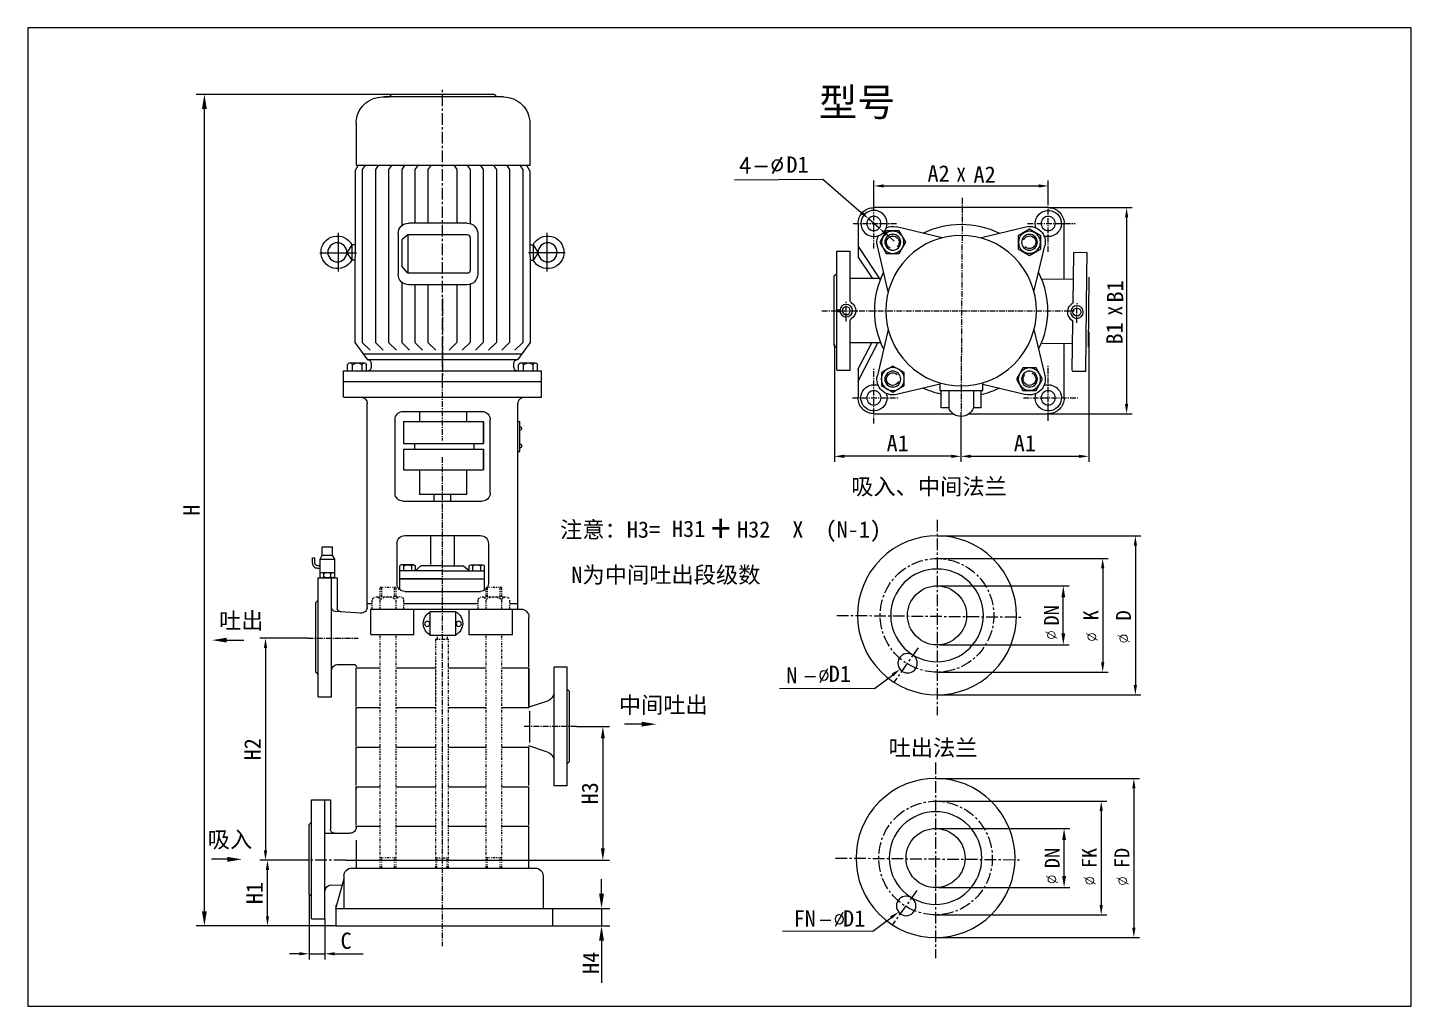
# Model space of a CAD drawing. Extents: x 1620 to 2878, y -792 to 791.
# Drawn here: x 2567.4 to 2864.4, y 346.2 to 556.2 of the extents above; entities that cross this region are included whole.
import ezdxf
from ezdxf.enums import TextEntityAlignment as Align

# ---------------------------------------------------------------- set-up
doc = ezdxf.new("R2010")
doc.units = 0
doc.header["$MEASUREMENT"] = 0
for name, pattern in [('CENTER', [2, 1.25, -0.25, 0.25, -0.25]), ('CENTERX2', [4, 2.5, -0.5, 0.5, -0.5]), ('DIVIDE', [1.25, 0.5, -0.25, 0, -0.25, 0, -0.25])]:
    doc.linetypes.add(name, pattern=pattern)
doc.layers.get('0').update_dxf_attribs({"linetype": 'CONTINUOUS'})
doc.layers.get('DEFPOINTS').update_dxf_attribs({"linetype": 'CONTINUOUS'})
for name, color, linetype in [('1', 7, 'CONTINUOUS'), ('1-CONT', 7, 'CONTINUOUS'), ('2-LCONT', 5, 'CONTINUOUS'), ('3-DIVIDE', 7, 'DIVIDE'), ('4', 4, 'CENTERX2'), ('4-CENTER', 4, 'CENTER'), ('8', 20, 'CONTINUOUS')]:
    doc.layers.add(name, color=color, linetype=linetype)
doc.styles.add('HZTXT', font='txt.shx', dxfattribs={"bigfont": 'hztxt.shx'})
doc.styles.get("Standard").update_dxf_attribs({"font": 'SimSun.ttf', "width": 0.6})
doc.dimstyles.get("Standard").update_dxf_attribs({"dimtxt": 0.18, "dimasz": 0.18, "dimexe": 0.18, "dimexo": 0.0625, "dimgap": 0.09, "dimtad": 0, "dimtih": 1, "dimtoh": 1, "dimdec": 4, "dimzin": 0, "dimdsep": 46, "dimtxsty": 'Standard', "dimcen": 0.09, "dimadec": 0, "dimazin": 0, "dimtfac": 1, "dimtdec": 4, "dimtofl": 0, "dimtmove": 0, "dimatfit": 3, "dimfxl": 0, "dimtolj": 1, "dimtzin": 0, "dimarcsym": 0})

# ---------------------------------------------------------------- blocks, each defined once
blk = doc.blocks.new('*D440')
at = {"layer": '8', "color": 0, "lineweight": -2}
for p, q in [((2763.18, 436.47), (2790.92, 436.47)), ((2789.67, 426.3), (2789.67, 433.97)), ((2763.18, 423.8), (2790.92, 423.8))]:
    blk.add_line(p, q, dxfattribs=at)
at = {"layer": '8', "color": 0}
for points in [[(2789.25, 433.97), (2790.08, 433.97), (2789.67, 436.47)], [(2789.25, 426.3), (2790.08, 426.3), (2789.67, 423.8)]]:
    blk.add_solid(points, dxfattribs=at)
at = {"layer": 'DEFPOINTS', "color": 0}
for p in [(2762.56, 436.47), (2789.67, 436.47), (2762.56, 423.8)]:
    blk.add_point(p, dxfattribs=at)
blk = doc.blocks.new('*D441')
at = {"layer": '8', "color": 0, "lineweight": -2}
for p, q in [((2762.87, 384.4), (2791.08, 384.4)), ((2789.83, 374.22), (2789.83, 381.9)), ((2762.87, 371.72), (2791.08, 371.72))]:
    blk.add_line(p, q, dxfattribs=at)
at = {"layer": '8', "color": 0}
for points in [[(2789.42, 381.9), (2790.25, 381.9), (2789.83, 384.4)], [(2789.42, 374.22), (2790.25, 374.22), (2789.83, 371.72)]]:
    blk.add_solid(points, dxfattribs=at)
at = {"layer": 'DEFPOINTS', "color": 0}
for p in [(2762.24, 384.4), (2789.83, 384.4), (2762.24, 371.72)]:
    blk.add_point(p, dxfattribs=at)

msp = doc.modelspace()

# ---------------------------------------------------------------- linework, layer by layer
for p, q in [((2864.36811, 556.24073), (2567.36811, 556.24073)), ((2567.36811, 556.24073), (2567.36811, 346.24073)), ((2864.36811, 346.24073), (2864.36811, 556.24073)), ((2567.36811, 346.24073), (2864.36811, 346.24073))]:
    msp.add_line(p, q)
at = {"color": 1, "linetype": 'ByBlock'}
for p, q in [((2656.4089, 541.93323), (2603.50185, 541.93323)), ((2605.30185, 366.63322), (2605.30185, 538.78323)), ((2719.10238, 523.60727), (2738.07257, 523.75746)), ((2738.07257, 523.75746), (2746.28162, 516.60858)), ((2749.01977, 517.62605), (2749.01977, 523.47825)), ((2786.44177, 518.7088), (2786.44177, 523.47825)), ((2751.11977, 522.27825), (2784.34177, 522.27825)), ((2786.44177, 517.62605), (2804.44967, 517.62605)), ((2750.17426, 513.21866), (2747.86528, 515.22944)), ((2803.24967, 515.52605), (2803.24967, 475.50005)), ((2751.75792, 511.83953), (2753.34158, 510.46039)), ((2795.11103, 490.96572), (2795.11103, 463.0589)), ((2740.53489, 488.2343), (2740.53489, 463.0589)), ((2767.69986, 472.8345), (2767.69986, 463.0589)), ((2767.69986, 472.8345), (2767.69986, 463.0589)), ((2786.44177, 473.40005), (2804.44967, 473.40005)), ((2765.59986, 464.2589), (2742.63489, 464.2589)), ((2769.79986, 464.2589), (2793.01103, 464.2589)), ((2762.55933, 447.19939), (2806.32765, 447.19939)), ((2805.12765, 445.09939), (2805.12765, 415.17037)), ((2762.55933, 442.32382), (2799.32183, 442.32382)), ((2798.12183, 440.22382), (2798.12183, 420.04594)), ((2627.40388, 425.22014), (2617.21571, 425.22014)), ((2618.41571, 423.12014), (2618.41571, 379.68941)), ((2749.12295, 414.44109), (2752.9889, 417.33321)), ((2762.55933, 417.94594), (2799.32183, 417.94594)), ((2728.75121, 414.49773), (2749.12295, 414.44109)), ((2762.55933, 413.07037), (2806.32765, 413.07037)), ((2685.16507, 406.28044), (2692.28554, 406.28044)), ((2690.82754, 403.72894), (2690.82754, 380.14091)), ((2762.24181, 395.12497), (2806.01013, 395.12497)), ((2804.81013, 393.02497), (2804.81013, 363.09595)), ((2762.24181, 390.2494), (2799.00431, 390.2494)), ((2797.80431, 388.1494), (2797.80431, 367.97152)), ((2626.30786, 377.58941), (2617.21571, 377.58941)), ((2626.30786, 377.58941), (2617.64096, 377.58941)), ((2635.59387, 377.58941), (2692.28554, 377.58941)), ((2618.84096, 365.58322), (2618.84096, 375.48941)), ((2690.54461, 370.38004), (2690.54461, 373.53004)), ((2627.76362, 370.28722), (2627.76362, 356.31555)), ((2680.00087, 367.23004), (2692.34461, 367.23004)), ((2690.54461, 367.23004), (2690.54461, 363.48322)), ((2762.24181, 365.87152), (2799.00431, 365.87152)), ((2633.53719, 363.48322), (2603.50185, 363.48322)), ((2633.53719, 363.48322), (2617.64096, 363.48322)), ((2631.16562, 365.01412), (2631.16562, 356.31555)), ((2680.00087, 363.48322), (2692.34461, 363.48322)), ((2729.41453, 362.46893), (2748.80543, 362.36667)), ((2748.80543, 362.36667), (2752.67138, 365.25879)), ((2690.54461, 360.33322), (2690.54461, 351.30322)), ((2762.24181, 360.99595), (2806.01013, 360.99595)), ((2625.66362, 357.51555), (2623.56362, 357.51555)), ((2627.76362, 357.51555), (2631.16562, 357.51555)), ((2633.26562, 357.51555), (2639.34765, 357.48151))]:
    msp.add_line(p, q, dxfattribs=at)
for points in [[(2604.77685, 538.78323), (2605.82685, 538.78323), (2605.30185, 541.93323)], [(2751.11977, 522.62825), (2751.11977, 521.92825), (2749.01977, 522.27825)], [(2784.34177, 522.62825), (2784.34177, 521.92825), (2786.44177, 522.27825)], [(2746.51148, 516.87252), (2746.05176, 516.34464), (2747.86528, 515.22944)], [(2802.89967, 515.52605), (2803.59967, 515.52605), (2803.24967, 517.62605)], [(2751.98778, 512.10347), (2751.52807, 511.57558), (2750.17426, 513.21866)], [(2802.89967, 475.50005), (2803.59967, 475.50005), (2803.24967, 473.40005)], [(2742.63489, 464.6089), (2742.63489, 463.9089), (2740.53489, 464.2589)], [(2765.59986, 464.6089), (2765.59986, 463.9089), (2767.69986, 464.2589)], [(2769.79986, 464.6089), (2769.79986, 463.9089), (2767.69986, 464.2589)], [(2793.01103, 464.6089), (2793.01103, 463.9089), (2795.11103, 464.2589)], [(2804.77765, 445.09939), (2805.47765, 445.09939), (2805.12765, 447.19939)], [(2797.77183, 440.22382), (2798.47183, 440.22382), (2798.12183, 442.32382)], [(2618.06571, 423.12014), (2618.76571, 423.12014), (2618.41571, 425.22014)], [(2797.77183, 420.04594), (2798.47183, 420.04594), (2798.12183, 417.94594)], [(2752.77924, 417.61347), (2753.19856, 417.05296), (2754.67043, 418.59117)], [(2804.77765, 415.17037), (2805.47765, 415.17037), (2805.12765, 413.07037)], [(2690.40229, 403.72894), (2691.25279, 403.72894), (2690.82754, 406.28044)], [(2804.46013, 393.02497), (2805.16013, 393.02497), (2804.81013, 395.12497)], [(2797.45431, 388.1494), (2798.15431, 388.1494), (2797.80431, 390.2494)], [(2618.06571, 379.68941), (2618.76571, 379.68941), (2618.41571, 377.58941)], [(2618.49096, 375.48941), (2619.19096, 375.48941), (2618.84096, 377.58941)], [(2690.40229, 380.14091), (2691.25279, 380.14091), (2690.82754, 377.58941)], [(2690.01961, 370.38004), (2691.06961, 370.38004), (2690.54461, 367.23004)], [(2604.77685, 366.63322), (2605.82685, 366.63322), (2605.30185, 363.48322)], [(2618.49096, 365.58322), (2619.19096, 365.58322), (2618.84096, 363.48322)], [(2752.46172, 365.53905), (2752.88104, 364.97854), (2754.35291, 366.51675)], [(2797.45431, 367.97152), (2798.15431, 367.97152), (2797.80431, 365.87152)], [(2690.01961, 360.33322), (2691.06961, 360.33322), (2690.54461, 363.48322)], [(2804.46013, 363.09595), (2805.16013, 363.09595), (2804.81013, 360.99595)], [(2625.66362, 357.86555), (2625.66362, 357.16555), (2627.76362, 357.51555)], [(2633.26562, 357.86555), (2633.26562, 357.16555), (2631.16562, 357.51555)]]:
    msp.add_solid(points, dxfattribs=at)
at = {"layer": '1'}
for p, q in [((2643.53096, 541.36863), (2644.99894, 541.36863)), ((2669.5029, 541.36863), (2643.89319, 541.36863)), ((2645.22479, 541.59447), (2645.22479, 541.59447)), ((2667.47032, 541.93323), (2645.56355, 541.93323)), ((2667.80908, 541.59447), (2667.80908, 541.59447)), ((2669.5029, 541.36863), (2668.03492, 541.36863)), ((2637.88489, 535.72255), (2637.88489, 526.70784)), ((2675.14898, 535.72255), (2675.16745, 526.63462)), ((2637.64808, 525.51442), (2638.32163, 526.64921)), ((2675.16745, 526.63462), (2637.88489, 526.64921)), ((2639.80103, 526.64921), (2639.17792, 525.80387)), ((2639.17792, 525.80387), (2639.17792, 489.06512)), ((2642.62406, 526.64921), (2642.00096, 525.80387)), ((2642.00096, 525.80387), (2642.00096, 488.71642)), ((2645.4471, 526.64921), (2644.82399, 525.80387)), ((2644.82399, 525.80387), (2644.82399, 488.71642)), ((2648.27014, 526.64921), (2647.64703, 525.80387)), ((2647.64703, 525.80387), (2647.64703, 513.71704)), ((2651.09317, 526.64921), (2650.47007, 525.80387)), ((2650.47007, 525.80387), (2650.47007, 514.29398)), ((2653.91621, 526.64921), (2653.2931, 525.80387)), ((2653.2931, 525.80387), (2653.2931, 514.29398)), ((2658.89182, 526.64921), (2659.51492, 525.80387)), ((2659.51492, 525.80387), (2659.51492, 514.29398)), ((2661.71485, 526.64921), (2662.33796, 525.80387)), ((2662.33796, 525.80387), (2662.33796, 514.20561)), ((2664.53789, 526.64921), (2665.16099, 525.80387)), ((2665.16099, 525.80387), (2665.16099, 488.71642)), ((2667.36093, 526.64921), (2667.98403, 525.80387)), ((2667.98403, 525.80387), (2667.98403, 488.71642)), ((2670.18396, 526.64921), (2670.80707, 525.80387)), ((2670.80707, 525.80387), (2670.80707, 488.71642)), ((2673.007, 526.64921), (2673.63011, 525.80387)), ((2673.63011, 525.80387), (2673.63011, 488.71642)), ((2675.16972, 525.51442), (2674.49618, 526.64921)), ((2637.64808, 525.51442), (2637.57322, 488.67315)), ((2675.16972, 525.51442), (2675.24459, 488.67315)), ((2661.71238, 514.29398), (2649.15472, 514.29398)), ((2646.89629, 512.03555), (2646.89629, 503.33035)), ((2648.94523, 511.78635), (2647.64703, 510.71684)), ((2648.94523, 511.78635), (2648.94523, 503.57956)), ((2661.804, 511.78635), (2648.94523, 511.78635)), ((2662.36861, 511.22174), (2662.36861, 504.14416)), ((2663.97081, 512.03555), (2663.97081, 503.33035)), ((2636.95939, 509.63794), (2635.88301, 507.94853)), ((2635.88301, 507.94853), (2636.92093, 506.36574)), ((2636.95939, 509.63794), (2636.95939, 506.38517)), ((2637.63485, 509.63794), (2636.95939, 509.63794)), ((2647.64703, 510.71684), (2647.64703, 505.08573)), ((2675.18296, 509.63794), (2675.85842, 509.63794)), ((2675.85842, 509.63794), (2676.93479, 507.94853)), ((2675.85842, 509.63794), (2675.85842, 506.38517)), ((2676.93479, 507.94853), (2675.89688, 506.36574)), ((2637.63485, 506.36574), (2636.92093, 506.36574)), ((2648.94523, 503.57956), (2647.64703, 505.08573)), ((2675.18296, 506.36574), (2675.89688, 506.36574)), ((2661.804, 503.57956), (2648.94523, 503.57956)), ((2647.64703, 501.64887), (2647.64703, 488.71642)), ((2661.71238, 501.07193), (2649.15472, 501.07193)), ((2650.47007, 501.07193), (2650.47007, 488.71642)), ((2653.2931, 501.07193), (2653.2931, 488.71642)), ((2659.51492, 501.07193), (2659.51492, 488.71642)), ((2662.33796, 501.1603), (2662.33796, 488.71642)), ((2637.57322, 488.67315), (2640.28572, 484.97059)), ((2639.17792, 489.76351), (2639.17792, 488.71642)), ((2639.17792, 488.71642), (2640.85539, 487.03669)), ((2642.00096, 488.71642), (2643.67843, 487.03669)), ((2644.82399, 488.71642), (2646.50147, 487.03669)), ((2647.64703, 488.71642), (2649.3245, 487.03669)), ((2650.47007, 488.71642), (2652.14754, 487.03669)), ((2653.2931, 488.71642), (2654.97058, 487.03669)), ((2659.51492, 488.71642), (2657.83745, 487.03669)), ((2662.33796, 488.71642), (2660.66048, 487.03669)), ((2665.16099, 488.71642), (2663.48352, 487.03669)), ((2667.98403, 488.71642), (2666.30656, 487.03669)), ((2670.80707, 488.71642), (2669.12959, 487.03669)), ((2673.63011, 488.71642), (2671.95263, 487.03669)), ((2675.24459, 488.67315), (2672.53208, 484.97059)), ((2673.42926, 486.19523), (2639.68994, 486.19523)), ((2672.53208, 484.97059), (2640.28572, 484.97059)), ((2763.17419, 478.37061), (2772.42087, 478.37061)), ((2763.23854, 478.37061), (2763.23854, 479.99051)), ((2763.43159, 474.6559), (2763.43159, 478.37061)), ((2765.14611, 474.6559), (2765.14611, 478.37061)), ((2770.41311, 478.37061), (2770.41311, 474.69207)), ((2772.03477, 474.6559), (2772.03477, 478.37061)), ((2772.42087, 478.37061), (2772.42087, 480.04915)), ((2651.50826, 473.87812), (2651.50826, 471.71036)), ((2661.64076, 471.71036), (2661.64076, 473.87812)), ((2765.14611, 474.6559), (2763.43159, 474.6559)), ((2772.03477, 474.6559), (2770.37228, 474.6559)), ((2648.01818, 471.71036), (2648.01818, 466.98706)), ((2665.24343, 466.98706), (2665.24343, 471.71036)), ((2665.24343, 471.65677), (2665.24343, 466.98706)), ((2650.40649, 466.98706), (2650.40649, 465.79636)), ((2663.14311, 466.98706), (2663.14311, 465.79636)), ((2648.01818, 465.79636), (2648.01818, 461.37376)), ((2665.24343, 465.79636), (2665.24343, 461.42295)), ((2665.24343, 461.37376), (2665.24343, 465.79636)), ((2651.50826, 461.37376), (2651.50826, 456.13735)), ((2661.64076, 456.13735), (2661.64076, 461.37376)), ((2647.92874, 454.64468), (2664.93874, 454.64468)), ((2651.50826, 456.13735), (2661.64076, 456.13735)), ((2654.54801, 456.13735), (2654.54801, 454.64468)), ((2658.16028, 456.13735), (2658.15791, 454.64468)), ((2640.9264, 431.46212), (2673.27364, 431.46212)), ((2641.01695, 426.01484), (2641.01695, 431.37024)), ((2650.28824, 426.01484), (2650.28824, 431.37024)), ((2653.77224, 430.99399), (2659.20874, 430.99399)), ((2653.77822, 425.83813), (2653.77822, 430.95782)), ((2659.20874, 430.99399), (2659.20874, 425.83813)), ((2662.13853, 425.94789), (2662.13853, 431.50413)), ((2671.40982, 425.94789), (2671.40982, 431.50413)), ((2641.01695, 426.01484), (2650.28824, 426.01484)), ((2659.20874, 425.83813), (2653.77822, 425.83813)), ((2671.40982, 425.94789), (2662.13853, 425.94789)), ((2680.29903, 419.03794), (2680.29903, 393.52294)), ((2675.05635, 409.55174), (2675.05635, 402.82478)), ((2628.27392, 390.52912), (2632.3792, 390.52912)), ((2637.87482, 381.85935), (2637.87482, 375.91301)), ((2636.96791, 375.91301), (2676.29256, 375.91301)), ((2633.53719, 367.23004), (2635.28749, 373.69998)), ((2677.99356, 374.21201), (2677.99356, 367.11527)), ((2633.53719, 367.94064), (2633.53719, 363.48322))]:
    msp.add_line(p, q, dxfattribs=at)
at = {"layer": '1', "extrusion": (0, 0, -1)}
for centre, major_axis, start_param, end_param in [((2643.53096, 535.72255), (-3.99238, 3.99238), 5.497787144, 7.068583471), ((2644.99894, 541.59447), (-0.1597, 0.1597), 2.35619449, 3.926990817), ((2645.56355, 541.59447), (-0.23954, 0.23954), 5.497787144, 7.068583471), ((2667.47032, 541.59447), (-0.23954, 0.23954), 0.785398163, 2.35619449), ((2668.03492, 541.59447), (0.1597, 0.1597), 2.35619449, 3.926990817), ((2669.5029, 535.72255), (-3.99238, 3.99238), 0.785398163, 2.35619449), ((2649.15472, 512.03555), (-1.59695, 1.59695), 5.497787144, 7.068583471), ((2661.71238, 512.03555), (-1.59695, 1.59695), 0.785398163, 2.35619449), ((2633.84006, 508.03828), (-2.47883, 2.47883), 2.85355283, 8.165526849), ((2678.97775, 508.03828), (-2.47883, 2.47883), 5.971640092, 11.283614111), ((2649.15472, 503.33035), (-1.59695, 1.59695), 3.926990817, 5.497787144), ((2661.71238, 503.33035), (-1.59695, 1.59695), 2.35619449, 3.926990817), ((2767.72513, 475.66865), (-2.00413, 2.00413), 2.721594463, 5.132387171), ((2647.92874, 456.34568), (-1.20279, 1.20279), 3.926990817, 5.497787144), ((2664.93874, 456.34568), (-1.20279, 1.20279), 2.35619449, 3.926990817), ((2655.14089, 428.37864), (2.01555, 2.01555), 2.854636821, 4.999344812), ((2657.93485, 428.41606), (1.98757, 1.98757), 5.968144909, 8.169022032), ((2673.27364, 429.76112), (-1.20279, 1.20279), 0.785398163, 2.35619449), ((2636.96791, 374.21201), (-1.20279, 1.20279), 5.497787144, 7.068583471), ((2676.29256, 374.21201), (-1.20279, 1.20279), 0.785398163, 2.35619449)]:
    msp.add_ellipse(centre, major_axis=major_axis, ratio=1, start_param=start_param, end_param=end_param, dxfattribs=at)
at = {"layer": '1'}
for centre, start_param, end_param in [((2661.804, 511.22174), 5.497787144, 7.068583471), ((2661.804, 504.14416), 3.926990817, 5.497787144)]:
    msp.add_ellipse(centre, major_axis=(0.39924, 0.39924), ratio=1, start_param=start_param, end_param=end_param, dxfattribs=at)
at = {"layer": '1', "extrusion": (0, 0, -1)}
for centre, major_axis in [((2633.84006, 508.03828), (1.44598, 1.44598)), ((2678.97775, 508.03828), (1.44598, 1.44598)), ((2762.55933, 430.13488), (-12.06643, 12.06643)), ((2762.55933, 430.13488), (7.02978, 7.02978)), ((2653.12516, 428.3181), (-0.39459, 0.39459)), ((2659.91317, 428.3181), (-0.39459, 0.39459)), ((2756.24455, 419.85383), (-1.47559, 1.47559)), ((2762.24181, 378.06046), (-12.06643, 12.06643)), ((2762.24181, 378.06046), (7.02978, 7.02978)), ((2755.92703, 367.77942), (-1.47559, 1.47559))]:
    msp.add_ellipse(centre, major_axis=major_axis, ratio=1, dxfattribs=at)
at = {"layer": '1'}
for centre in [(2762.55933, 430.13488), (2762.24181, 378.06046)]:
    msp.add_ellipse(centre, major_axis=(-4.48182, 4.48182), ratio=1, dxfattribs=at)
at = {"layer": '1-CONT'}
for p, q in [((2786.44177, 517.62605), (2749.01977, 517.62605)), ((2745.61777, 514.22405), (2745.61777, 507.0062)), ((2789.84377, 502.22612), (2789.84377, 514.22405)), ((2751.6565, 512.61238), (2750.25624, 510.18708)), ((2754.457, 512.61238), (2751.6565, 512.61238)), ((2763.658, 511.15089), (2753.84765, 513.49586)), ((2755.85725, 510.18708), (2754.457, 512.61238)), ((2771.80354, 511.15089), (2781.61389, 513.49586)), ((2782.40479, 512.98758), (2779.97948, 511.58733)), ((2779.97948, 511.58733), (2779.97948, 508.78682)), ((2784.8301, 511.58733), (2782.40479, 512.98758)), ((2784.8301, 508.78682), (2784.8301, 511.58733)), ((2741.02507, 508.27055), (2743.91677, 508.27055)), ((2741.02507, 503.50775), (2741.02507, 508.27055)), ((2743.91677, 502.48715), (2743.91677, 508.27055)), ((2745.61777, 509.26939), (2750.39674, 502.09305)), ((2752.09293, 499.58582), (2749.74796, 509.39617)), ((2750.25624, 510.18708), (2751.6565, 507.76177)), ((2754.457, 507.76177), (2755.85725, 510.18708)), ((2779.97948, 508.78682), (2782.40479, 507.38657)), ((2782.40479, 507.38657), (2784.8301, 508.78682)), ((2783.36861, 499.58582), (2785.71358, 509.39617)), ((2791.8336, 502.20247), (2791.90231, 507.98546)), ((2794.79381, 507.9511), (2791.90231, 507.98546)), ((2794.73722, 503.18864), (2794.79381, 507.9511)), ((2745.58963, 507.04846), (2748.6039, 502.52207)), ((2751.6565, 507.76177), (2754.457, 507.76177)), ((2740.51477, 502.99745), (2741.02507, 503.50775)), ((2740.51477, 488.02865), (2740.51477, 502.99745)), ((2741.02507, 482.75555), (2741.02507, 503.50775)), ((2743.91677, 497.69202), (2743.91677, 502.48715)), ((2743.91677, 502.48715), (2750.55151, 502.48715)), ((2791.8336, 502.20247), (2785.19932, 502.2813)), ((2791.77662, 497.40768), (2791.8336, 502.20247)), ((2794.49064, 482.4379), (2794.73722, 503.18864)), ((2795.06356, 487.70457), (2795.24142, 502.67231)), ((2741.25335, 495.70917), (2741.74438, 495.70917)), ((2741.25335, 495.31694), (2741.74438, 495.31694)), ((2743.91677, 482.92565), (2743.91677, 493.33409)), ((2791.60117, 482.64235), (2791.72484, 493.05005)), ((2752.09293, 491.44028), (2749.74796, 481.62993)), ((2783.36861, 491.44028), (2785.71358, 481.62993)), ((2740.51477, 488.02865), (2741.02507, 487.51835)), ((2743.91677, 488.68605), (2750.49253, 488.68605)), ((2743.91677, 482.75555), (2743.91677, 488.68605)), ((2745.58963, 482.90774), (2748.6039, 488.75432)), ((2745.61777, 480.40444), (2749.92265, 488.75432)), ((2791.66961, 488.40234), (2785.09432, 488.48047)), ((2789.84377, 476.80205), (2789.84377, 488.42404)), ((2636.56309, 484.29083), (2639.68549, 484.29083)), ((2641.13639, 483.44192), (2641.13639, 484.12009)), ((2671.68158, 484.12009), (2671.68158, 483.44192)), ((2673.25469, 484.29083), (2676.37709, 484.29083)), ((2635.17124, 482.59142), (2677.69624, 482.59142)), ((2635.17124, 480.34192), (2635.17124, 482.59142)), ((2635.99932, 482.6037), (2635.99932, 483.95)), ((2640.11915, 482.6037), (2640.11915, 483.90657)), ((2640.85639, 482.6037), (2640.81302, 482.6037)), ((2672.69092, 482.6037), (2672.69092, 483.95)), ((2676.81075, 482.6037), (2676.81075, 483.90657)), ((2677.69624, 476.93992), (2677.69624, 482.59142)), ((2741.02507, 482.75555), (2743.91677, 482.75555)), ((2745.61777, 482.96232), (2745.61777, 476.80205)), ((2753.05675, 483.63954), (2750.63144, 482.23929)), ((2750.63144, 482.23929), (2750.63144, 479.43878)), ((2755.48206, 482.23929), (2753.05675, 483.63954)), ((2755.48206, 479.43878), (2755.48206, 482.23929)), ((2781.00454, 483.26434), (2779.60429, 480.83903)), ((2783.80504, 483.26434), (2781.00454, 483.26434)), ((2785.2053, 480.83903), (2783.80504, 483.26434)), ((2794.49064, 482.4379), (2791.59915, 482.47226)), ((2635.17124, 480.34192), (2650.48024, 480.34192)), ((2635.17124, 476.93992), (2635.17124, 480.34192)), ((2650.48024, 480.34192), (2662.38724, 480.34192)), ((2662.38724, 480.34192), (2677.69624, 480.34192)), ((2750.63144, 479.43878), (2753.05675, 478.03853)), ((2753.05675, 478.03853), (2755.48206, 479.43878)), ((2763.23854, 479.77495), (2753.84765, 477.53024)), ((2772.42087, 479.72766), (2781.61389, 477.53024)), ((2779.60429, 480.83903), (2781.00454, 478.41372)), ((2781.00454, 478.41372), (2783.80504, 478.41372)), ((2783.80504, 478.41372), (2785.2053, 480.83903)), ((2635.22322, 476.93992), (2677.69624, 476.93992)), ((2640.27424, 431.97473), (2640.27424, 475.57912)), ((2644.18654, 476.93992), (2650.48024, 476.93992)), ((2672.59324, 431.46212), (2672.59324, 475.57912)), ((2673.95404, 476.93992), (2677.69624, 476.93992)), ((2647.92874, 473.87812), (2662.38724, 473.87812)), ((2662.38724, 473.87812), (2664.93874, 473.87812)), ((2749.01977, 473.40005), (2766.02615, 473.40005)), ((2769.42411, 473.40005), (2786.44177, 473.40005)), ((2646.22774, 456.34568), (2646.22774, 472.17712)), ((2648.01818, 471.71036), (2654.05234, 471.71036)), ((2666.63974, 456.34568), (2666.63974, 472.17712)), ((2672.59324, 471.73554), (2673.01088, 471.73554)), ((2673.01088, 465.26297), (2673.01088, 471.73554)), ((2646.22774, 464.52262), (2646.22774, 468.94522)), ((2648.01818, 466.98706), (2654.05234, 466.98706)), ((2658.81514, 466.98706), (2665.24343, 466.98706)), ((2666.63974, 464.52262), (2666.63974, 468.94522)), ((2648.01818, 465.79636), (2665.24343, 465.79636)), ((2672.59324, 465.26297), (2673.01088, 465.26297)), ((2648.01818, 461.37376), (2665.24343, 461.37376)), ((2653.88224, 441.04882), (2653.88224, 447.23745)), ((2658.98524, 440.75736), (2658.98524, 447.23745)), ((2630.11812, 442.17503), (2630.60904, 443.08097)), ((2630.60904, 443.08097), (2630.60904, 444.84478)), ((2630.60904, 444.84478), (2632.79883, 444.84478)), ((2630.60904, 443.08097), (2632.79883, 443.08097)), ((2632.79883, 443.08097), (2632.79883, 444.84478)), ((2633.26983, 442.17503), (2632.79883, 443.08097)), ((2628.47615, 441.35485), (2628.47615, 442.4438)), ((2628.47615, 442.4438), (2629.01372, 442.4438)), ((2629.01372, 441.35485), (2629.01372, 442.4438)), ((2629.5513, 440.81727), (2630.11864, 440.81727)), ((2629.5513, 440.27969), (2630.11864, 440.27969)), ((2630.11812, 438.41505), (2630.11812, 442.17503)), ((2630.11812, 442.17503), (2633.26983, 442.17503)), ((2633.26983, 438.41505), (2633.26983, 442.17503)), ((2647.25599, 435.65058), (2647.25826, 439.72466)), ((2656.36616, 439.71958), (2647.25826, 439.72466)), ((2648.07834, 439.72421), (2648.07894, 440.80683)), ((2651.78725, 440.75991), (2650.50915, 439.72285)), ((2656.36592, 440.75736), (2651.78725, 440.75991)), ((2656.34114, 439.71959), (2665.44904, 439.71959)), ((2656.34196, 440.75736), (2660.92063, 440.75736)), ((2660.92063, 440.75736), (2662.19815, 439.71959)), ((2664.62897, 439.71959), (2664.62897, 440.80222)), ((2665.44904, 435.52267), (2665.44904, 439.71959)), ((2629.63001, 438.15745), (2633.7663, 438.15745)), ((2629.72804, 433.39432), (2629.72804, 438.15712)), ((2629.72804, 433.39432), (2629.72804, 438.15712)), ((2629.72804, 438.15712), (2633.83333, 438.15712)), ((2630.48309, 439.341), (2632.90487, 439.341)), ((2630.974, 438.41505), (2630.974, 439.08724)), ((2632.43387, 438.41505), (2632.43387, 439.08724)), ((2632.61974, 412.64212), (2632.61974, 438.15745)), ((2633.83333, 438.15712), (2633.83333, 431.71467)), ((2656.36657, 437.98702), (2647.25729, 437.9921)), ((2647.41844, 437.98702), (2648.76222, 437.98702)), ((2648.76222, 437.98702), (2650.46325, 437.98702)), ((2656.33977, 437.98702), (2665.44904, 437.98702)), ((2648.33392, 435.26542), (2664.54962, 435.26542)), ((2651.33074, 435.26542), (2653.03174, 435.26542)), ((2629.21774, 432.88402), (2629.72804, 433.39432)), ((2629.21774, 417.91522), (2629.21774, 432.88402)), ((2629.21774, 417.91522), (2629.21774, 432.88402)), ((2629.72804, 412.64212), (2629.72804, 433.39432)), ((2638.83279, 430.61633), (2633.34857, 430.93988)), ((2640.27424, 432.71392), (2641.33979, 432.71392)), ((2674.97464, 419.10592), (2674.97464, 429.76112)), ((2633.98054, 419.61622), (2637.38254, 419.61622)), ((2637.89284, 410.60092), (2637.89284, 418.85875)), ((2637.89284, 418.85875), (2643.04079, 418.85875)), ((2646.44279, 418.85875), (2654.95724, 418.85875)), ((2657.67884, 418.85875), (2665.75129, 418.85875)), ((2669.15329, 418.85875), (2674.97464, 418.85875)), ((2673.86899, 418.85875), (2674.97464, 418.85875)), ((2673.86899, 418.85875), (2674.97464, 418.85875)), ((2674.97464, 418.85875), (2674.97464, 410.60092)), ((2674.97464, 410.60092), (2674.97464, 418.85875)), ((2683.19073, 419.03794), (2680.29903, 419.03794)), ((2683.19073, 393.52294), (2683.19073, 419.03794)), ((2683.19073, 414.27514), (2683.19073, 419.03794)), ((2629.21774, 417.91522), (2629.72804, 417.40492)), ((2629.72804, 412.64212), (2629.72804, 417.40492)), ((2632.61974, 412.64212), (2632.61974, 418.25542)), ((2683.70103, 413.76484), (2683.19073, 414.27514)), ((2683.70103, 398.79604), (2683.70103, 413.76484)), ((2683.70103, 398.79604), (2683.70103, 413.76484)), ((2629.72804, 412.64212), (2632.61974, 412.64212)), ((2637.89284, 402.09592), (2637.89284, 410.35375)), ((2637.89284, 410.35375), (2643.04079, 410.35375)), ((2646.44279, 410.35375), (2654.95724, 410.35375)), ((2657.67884, 410.35375), (2665.75129, 410.35375)), ((2669.15329, 410.35375), (2674.97464, 410.35375)), ((2673.86899, 410.35375), (2674.97464, 410.35375)), ((2673.86899, 410.35375), (2674.97464, 410.35375)), ((2673.86899, 410.35375), (2674.97464, 410.35375)), ((2678.92273, 411.75672), (2674.96157, 410.42706)), ((2674.97464, 410.35375), (2674.97464, 410.28479)), ((2637.89284, 393.59092), (2637.89284, 401.84875)), ((2637.89284, 401.84875), (2643.04079, 401.84875)), ((2646.44279, 401.84875), (2654.95724, 401.84875)), ((2657.67884, 401.84875), (2665.75129, 401.84875)), ((2669.15329, 401.84875), (2674.97464, 401.84875)), ((2678.92273, 400.80416), (2674.96157, 402.13381)), ((2674.97464, 393.59092), (2674.97464, 401.84875)), ((2683.70103, 398.79604), (2683.19073, 398.28574)), ((2637.89284, 393.25072), (2637.89284, 393.38556)), ((2637.89284, 385.08592), (2637.89284, 393.34375)), ((2637.89284, 393.34375), (2643.04079, 393.34375)), ((2646.44279, 393.34375), (2654.95724, 393.34375)), ((2657.67884, 393.34375), (2665.75129, 393.34375)), ((2669.15329, 393.34375), (2674.97464, 393.34375)), ((2674.97464, 385.08592), (2674.97464, 393.34375)), ((2683.19073, 393.52294), (2680.29903, 393.52294)), ((2628.27392, 365.01412), (2628.27392, 390.52912)), ((2631.16562, 365.18422), (2631.16562, 390.52912)), ((2632.3792, 390.52912), (2632.3792, 384.23542)), ((2627.76362, 385.25602), (2628.27392, 385.76632)), ((2627.76362, 370.28722), (2627.76362, 385.25602)), ((2631.16562, 383.38492), (2636.53204, 383.38492)), ((2637.89284, 384.88056), (2643.04079, 384.88056)), ((2637.89284, 384.74572), (2637.89284, 384.88056)), ((2646.44279, 384.88056), (2654.95724, 384.88056)), ((2657.67884, 384.88056), (2665.75129, 384.88056)), ((2669.15329, 384.88056), (2674.97464, 384.88056)), ((2674.97464, 375.91301), (2674.97464, 384.88056)), ((2632.13686, 372.24847), (2634.91833, 372.33539)), ((2635.26691, 374.21201), (2635.26691, 367.23004)), ((2627.76362, 370.28722), (2628.27392, 369.77692)), ((2631.16562, 365.01412), (2631.16562, 370.94462)), ((2633.53719, 367.23004), (2680.00087, 367.23004)), ((2680.00087, 367.21118), (2680.00087, 363.48322)), ((2628.27392, 365.01412), (2631.16562, 365.01412)), ((2633.53719, 363.48322), (2680.00087, 363.48322))]:
    msp.add_line(p, q, dxfattribs=at)
at = {"layer": '1-CONT', "ltscale": 0.3}
for p, q in [((2637.12739, 482.59142), (2637.12739, 483.90657)), ((2639.16859, 482.59142), (2639.16859, 483.90657)), ((2673.81899, 482.59142), (2673.81899, 483.90657)), ((2675.86019, 482.59142), (2675.86019, 483.90657)), ((2663.74398, 480.34192), (2671.74274, 480.34192)), ((2654.05234, 471.71036), (2665.24343, 471.71036)), ((2654.05234, 466.98706), (2665.24343, 466.98706)), ((2646.63292, 445.53645), (2646.63292, 436.96642)), ((2648.33392, 447.23745), (2659.83574, 447.23745)), ((2659.83574, 447.23745), (2664.54962, 447.23745)), ((2666.25062, 445.53645), (2666.25062, 436.96642)), ((2647.25954, 439.72466), (2647.26582, 440.74999)), ((2650.22829, 440.99876), (2647.61062, 441.00022)), ((2649.81108, 439.72324), (2649.81733, 440.74384)), ((2650.59353, 439.7228), (2650.5884, 440.74813)), ((2662.11377, 439.71959), (2662.11947, 440.74492)), ((2662.47972, 440.99534), (2665.0974, 440.99534)), ((2662.89622, 439.71959), (2662.89054, 440.74019)), ((2665.44776, 439.71959), (2665.44206, 440.74492)), ((2650.46325, 437.98702), (2656.33977, 437.98702)), ((2640.27424, 432.71392), (2641.33979, 432.71392)), ((2648.14379, 432.71392), (2664.05029, 432.71392)), ((2670.85429, 432.71392), (2672.59324, 432.71392))]:
    msp.add_line(p, q, dxfattribs=at)
at = {"layer": '1-CONT', "extrusion": (0, 0, -1)}
for centre, major_axis, start_param, end_param in [((2749.01977, 514.22405), (-2.40558, 2.40558), 5.497787144, 7.068583471), ((2786.44177, 514.22405), (1.9846, 1.9846), 3.588621347, 8.977749268), ((2786.44177, 514.22405), (-2.40558, 2.40558), 0.785398163, 2.35619449), ((2767.73077, 495.51305), (-13.1104, 13.1104), 0.326891735, 1.243904592), ((2753.05675, 510.18708), (-2.40558, 2.40558), 5.263159209, 5.918518862), ((2753.05675, 510.18708), (-2.40558, 2.40558), 0.364666446, 1.020026098), ((2782.40479, 510.18708), (-2.40558, 2.40558), 0.550770228, 2.590822425), ((2767.73077, 495.51305), (-13.1104, 13.1104), 5.039280715, 5.956293572), ((2767.73077, 495.51305), (-13.1104, 13.1104), 1.897688062, 2.814700919), ((2744.42707, 497.69202), (0.36084, 0.36084), 2.91065865, 3.926990817), ((2744.42707, 497.69202), (0.36084, 0.36084), 2.91065865, 3.926990817), ((2743.07771, 495.51305), (1.45144, 1.45144), 6.052251304, 8.084915638), ((2791.26636, 497.41374), (0.36084, 0.36084), 0.797280405, 1.813612572), ((2791.26636, 497.41374), (0.36084, 0.36084), 0.797280405, 1.813612572), ((2744.42707, 493.33409), (0.36084, 0.36084), 3.926990817, 4.943322984), ((2791.21458, 493.05611), (0.36084, 0.36084), 6.064133545, 7.080465712), ((2638.14799, 482.74332), (1.09425, 1.09425), 4.777617855, 6.217956433), ((2639.64387, 483.80702), (0.34337, 0.34337), 4.133468624, 6.862105664), ((2674.83959, 482.74332), (1.09425, 1.09425), 4.777617855, 6.217956433), ((2676.33547, 483.80702), (0.34337, 0.34337), 4.133468624, 6.862105664), ((2753.05675, 480.83903), (-2.40558, 2.40558), 3.692362882, 5.732415079), ((2782.40479, 480.83903), (-2.40558, 2.40558), 2.121566555, 4.161618752), ((2749.01977, 476.80205), (1.9846, 1.9846), 0.447028693, 5.836156614), ((2768.67003, 499.85071), (-16.17271, 16.17271), 4.158078354, 4.338362986), ((2767.73077, 495.51305), (-13.1104, 13.1104), 3.468484389, 3.692718502), ((2786.44177, 476.80205), (1.9846, 1.9846), 5.159417674, 10.548545594), ((2638.91344, 475.57912), (0.96223, 0.96223), 5.497787144, 7.068583471), ((2673.95404, 475.57912), (-0.96223, 0.96223), 5.497787144, 7.068583471), ((2749.01977, 476.80205), (-2.40558, 2.40558), 3.926990817, 5.497787144), ((2786.44177, 476.80205), (-2.40558, 2.40558), 2.35619449, 3.926990817), ((2647.92874, 472.17712), (-1.20279, 1.20279), 5.497787144, 7.068583471), ((2664.93874, 472.17712), (-1.20279, 1.20279), 0.785398163, 2.35619449), ((2673.00977, 470.23704), (-0.27459, 0.27459), 0.788252171, 3.924136809), ((2673.00977, 466.4778), (0.29747, 0.29747), 5.500421612, 8.63674533), ((2629.5513, 441.35485), (0.38013, 0.38013), 2.35619449, 3.926990817), ((2650.16425, 440.52717), (0.33818, 0.33818), 4.397267978, 6.588302882), ((2662.5435, 440.52371), (0.33818, 0.33818), 4.407829324, 6.598864229), ((2665.01803, 440.52371), (0.33818, 0.33818), 4.396710059, 6.587744963), ((2630.54606, 438.8611), (0.34225, 0.34225), 4.413138822, 6.582435465), ((2631.70394, 438.17634), (-0.82539, 0.82539), 0.109849493, 1.460946834), ((2631.70394, 439.30856), (0.81583, 0.81583), 1.671219531, 3.041169449), ((2632.85185, 438.87542), (0.33134, 0.33134), 4.396043485, 6.599530802), ((2632.85185, 438.6199), (0.32915, 0.32915), 1.241094566, 3.471294414), ((2648.33392, 436.96642), (-1.20279, 1.20279), 3.926990817, 5.497787144), ((2633.46164, 431.82083), (-0.60139, 0.60139), 3.986296191, 5.497787144), ((2634.68383, 431.71467), (-0.60139, 0.60139), 3.986296191, 5.497787144), ((2638.91344, 431.97473), (0.96223, 0.96223), 0.785398163, 2.415499864), ((2637.38254, 419.10592), (0.36084, 0.36084), 5.497787144, 7.068583471), ((2633.2297, 384.23542), (-0.60139, 0.60139), 3.926990817, 5.497787144), ((2636.53204, 384.74572), (0.96223, 0.96223), 0.785398163, 2.35619449), ((2632.52642, 370.94462), (0.96223, 0.96223), 3.926990817, 5.46654731)]:
    msp.add_ellipse(centre, major_axis=major_axis, ratio=1, start_param=start_param, end_param=end_param, dxfattribs=at)
for centre, major_axis in [((2749.01977, 514.22405), (1.9846, 1.9846)), ((2749.01977, 514.22405), (-1.08251, 1.08251)), ((2786.44177, 514.22405), (-1.08251, 1.08251)), ((2767.73077, 495.51305), (11.42649, 11.42649)), ((2753.05675, 510.18708), (1.69047, 1.69047)), ((2753.05675, 510.18708), (-1.20279, 1.20279)), ((2782.40479, 510.18708), (1.66911, 1.66911)), ((2782.40479, 510.18708), (-1.20279, 1.20279)), ((2743.07771, 495.51305), (-0.95295, 0.95295)), ((2743.07771, 495.51305), (-0.95295, 0.95295)), ((2743.07771, 495.51305), (-0.95295, 0.95295)), ((2743.07771, 495.51305), (0.60139, 0.60139)), ((2792.58973, 495.21889), (-0.95295, 0.95295)), ((2792.58973, 495.21889), (-0.95295, 0.95295)), ((2792.58973, 495.21889), (-0.95295, 0.95295)), ((2741.25335, 495.51305), (0.13868, 0.13868)), ((2753.05675, 480.83903), (-1.75059, 1.75059)), ((2753.05675, 480.83903), (-1.20279, 1.20279)), ((2782.40479, 480.83903), (1.6937, 1.6937)), ((2782.40479, 480.83903), (-1.20279, 1.20279)), ((2749.01977, 476.80205), (-1.08251, 1.08251)), ((2786.44177, 476.80205), (-1.08251, 1.08251))]:
    msp.add_ellipse(centre, major_axis=major_axis, ratio=1, dxfattribs=at)
at = {"layer": '1-CONT'}
for centre, major_axis, start_param, end_param in [((2792.58973, 495.21889), (-1.45144, 1.45144), 6.040369062, 8.073033396), ((2636.56336, 483.68474), (0.42857, 0.42857), 5.872504389, 8.264662552), ((2640.28589, 484.12009), (0.60139, 0.60139), 5.497787144, 7.068583471), ((2672.53208, 484.12009), (0.60139, 0.60139), 0.785398163, 2.35619449), ((2673.25496, 483.68474), (0.42857, 0.42857), 5.872504389, 8.264662552), ((2640.28589, 483.44192), (0.60139, 0.60139), 3.926990817, 5.497787144), ((2672.53208, 483.44192), (0.60139, 0.60139), 2.35619449, 3.926990817), ((2629.5513, 441.35485), (0.76025, 0.76025), 2.35619449, 3.926990817), ((2647.68972, 440.52855), (0.33818, 0.33818), 5.966948467, 8.157983371), ((2630.54606, 438.63401), (0.33991, 0.33991), 2.829130395, 5.024851239)]:
    msp.add_ellipse(centre, major_axis=major_axis, ratio=1, start_param=start_param, end_param=end_param, dxfattribs=at)
msp.add_ellipse((2792.58973, 495.21889), major_axis=(0.60139, 0.60139), ratio=1, dxfattribs=at)
at = {"layer": '1-CONT', "ltscale": 0.3, "extrusion": (0, 0, -1)}
for centre, major_axis, start_param, end_param in [((2648.33392, 445.53645), (-1.20279, 1.20279), 5.497787144, 7.068583471), ((2664.54962, 445.53645), (-1.20279, 1.20279), 0.785398163, 2.35619449), ((2648.9661, 439.45743), (1.09074, 1.09074), 4.914337482, 6.082352643), ((2663.74106, 439.45331), (1.09074, 1.09074), 4.913779564, 6.081794724), ((2664.54962, 436.96642), (-1.20279, 1.20279), 2.35619449, 3.926990817), ((2633.98054, 418.25542), (0.96223, 0.96223), 3.926990817, 5.497787144), ((2678.45244, 413.54657), (1.30858, 1.30858), 0.851333695, 2.099250384), ((2678.45244, 399.0143), (1.30858, 1.30858), 5.75473125, 7.002647938)]:
    msp.add_ellipse(centre, major_axis=major_axis, ratio=1, start_param=start_param, end_param=end_param, dxfattribs=at)
at = {"layer": '2-LCONT', "extrusion": (0, 0, -1)}
for centre, start_param, end_param in [((2753.05675, 510.18708), 4.32968962, 9.424777961), ((2782.40479, 510.18708), 5.900485947, 10.995574288), ((2753.05675, 480.83903), 2.758893293, 7.853981634), ((2782.40479, 480.83903), 1.188096966, 6.283185307)]:
    msp.add_ellipse(centre, major_axis=(-0.96223, 0.96223), ratio=1, start_param=start_param, end_param=end_param, dxfattribs=at)
at = {"layer": '3-DIVIDE'}
for p, q in [((2642.14645, 434.09138), (2647.3567, 434.09138)), ((2643.04079, 434.09138), (2643.04079, 436.16765)), ((2643.04079, 436.16765), (2646.44279, 436.16765)), ((2643.38099, 434.09138), (2643.38099, 436.16765)), ((2646.10259, 434.09138), (2646.10259, 436.16765)), ((2646.44279, 434.09138), (2646.44279, 436.16765)), ((2664.85695, 434.09138), (2670.0672, 434.09138)), ((2665.75129, 434.09138), (2665.75129, 436.16765)), ((2665.75129, 436.16765), (2669.15329, 436.16765)), ((2666.09149, 434.09138), (2666.09149, 436.16765)), ((2668.81309, 434.09138), (2668.81309, 436.16765)), ((2669.15329, 434.09138), (2669.15329, 436.16765)), ((2641.33979, 431.46212), (2641.33979, 433.51405)), ((2643.04079, 431.46212), (2643.04079, 433.51405)), ((2646.44279, 431.46212), (2646.44279, 433.51405)), ((2648.14379, 431.46212), (2648.14379, 433.51405)), ((2664.05029, 431.46212), (2664.05029, 433.51405)), ((2665.75129, 431.46212), (2665.75129, 433.51405)), ((2669.15329, 431.46212), (2669.15329, 433.51405)), ((2670.85429, 431.46212), (2670.85429, 433.51405)), ((2643.04079, 375.91301), (2643.04079, 426.01484)), ((2646.44279, 375.91301), (2646.44279, 426.01484)), ((2654.95724, 411.49097), (2654.95724, 425.04535)), ((2654.95724, 425.04535), (2657.67884, 425.04535)), ((2655.31035, 425.04535), (2655.31035, 425.83813)), ((2657.44939, 425.04535), (2657.44939, 425.83813)), ((2657.67884, 419.03794), (2657.67884, 425.04535)), ((2665.75129, 375.91301), (2665.75129, 425.94789)), ((2669.15329, 375.91301), (2669.15329, 425.94789)), ((2654.95724, 375.91301), (2654.95724, 421.07339)), ((2657.67884, 375.91301), (2657.67884, 421.07339)), ((2637.87482, 393.35975), (2637.87482, 392.73366)), ((2646.44279, 378.08415), (2643.04079, 378.08415)), ((2643.38099, 375.91301), (2643.38099, 378.08415)), ((2646.10259, 375.91301), (2646.10259, 378.08415)), ((2654.95724, 378.10494), (2657.67884, 378.10494)), ((2655.21239, 375.85719), (2655.21239, 378.10494)), ((2657.42369, 375.85719), (2657.42369, 378.10494)), ((2669.15329, 378.08415), (2665.75129, 378.08415)), ((2666.09149, 375.91301), (2666.09149, 378.08415)), ((2668.81309, 375.91301), (2668.81309, 378.08415))]:
    msp.add_line(p, q, dxfattribs=at)
at = {"layer": '3-DIVIDE', "extrusion": (0, 0, -1)}
for centre, major_axis, start_param, end_param in [((2642.19029, 433.17792), (-0.64666, 0.64666), 5.874160722, 8.263006219), ((2644.74179, 431.33117), (-1.95683, 1.95683), 0.123441021, 1.447355306), ((2664.90079, 433.17792), (-0.64666, 0.64666), 5.874160722, 8.263006219), ((2667.45229, 431.33117), (-1.95683, 1.95683), 0.123441021, 1.447355306), ((2670.00379, 433.17974), (-0.64619, 0.64619), 5.87231025, 8.264856691)]:
    msp.add_ellipse(centre, major_axis=major_axis, ratio=1, start_param=start_param, end_param=end_param, dxfattribs=at)
at = {"layer": '3-DIVIDE'}
msp.add_ellipse((2647.29329, 433.17974), major_axis=(-0.64619, 0.64619), ratio=1, start_param=4.301513923, end_param=6.694060365, dxfattribs=at)
at = {"layer": '4'}
for p, q in [((2656.4089, 479.40378), (2656.4089, 543.01996)), ((2762.55933, 450.6123), (2762.55933, 408.68235)), ((2741.08318, 430.13488), (2780.56308, 429.77462)), ((2758.53539, 423.18315), (2753.3282, 415.84827)), ((2762.24181, 398.53788), (2762.24181, 356.60793)), ((2635.59387, 377.58941), (2626.30786, 377.58941)), ((2740.76566, 378.06046), (2780.24556, 377.7002)), ((2758.21787, 371.10873), (2753.01068, 363.77385))]:
    msp.add_line(p, q, dxfattribs=at)
at = {"layer": '4', "ltscale": 50}
for p, q in [((2634.01261, 512.22887), (2634.01261, 503.91392)), ((2678.8052, 512.22887), (2678.8052, 503.91392)), ((2630.0573, 507.94853), (2637.92805, 507.94853)), ((2682.7605, 507.94853), (2674.88976, 507.94853))]:
    msp.add_line(p, q, dxfattribs=at)
at = {"layer": '4'}
for centre in [(2762.55933, 430.13488), (2762.24181, 378.06046)]:
    msp.add_ellipse(centre, major_axis=(-8.61888, 8.61888), ratio=1, dxfattribs=at)
at = {"layer": '4-CENTER'}
for p, q in [((2749.01977, 508.85152), (2749.01977, 518.32905)), ((2767.97843, 519.72212), (2767.6907, 471.29262)), ((2786.44177, 508.11985), (2786.44177, 518.7088)), ((2744.58721, 514.22405), (2754.07507, 514.22405)), ((2781.96008, 514.22405), (2792.21316, 514.22405)), ((2656.38739, 498.1215), (2656.36327, 467.65867)), ((2743.07771, 493.22351), (2743.07771, 497.41421)), ((2792.56253, 492.92951), (2792.61232, 497.11992)), ((2737.83431, 495.51305), (2792.00946, 495.51305)), ((2749.01977, 471.2926), (2749.01977, 483.12122)), ((2786.44177, 471.90232), (2786.44177, 483.85289)), ((2744.39754, 476.80205), (2754.19684, 476.80205)), ((2781.1077, 476.80205), (2792.7779, 476.80205)), ((2656.36045, 464.10598), (2656.33118, 359.18248)), ((2627.40388, 425.22014), (2638.31598, 425.22014)), ((2685.16507, 406.28044), (2673.78942, 406.28044))]:
    msp.add_line(p, q, dxfattribs=at)
at = {"layer": '8', "color": 1}
for p, q in [((2610.11545, 424.81681), (2613.75101, 424.81681)), ((2699.13736, 406.78582), (2695.50181, 406.78582)), ((2610.23489, 377.78446), (2606.83288, 377.78446))]:
    msp.add_line(p, q, dxfattribs=at)
for points in [[(2610.11545, 424.29181), (2606.96545, 424.81681), (2610.11545, 425.34181)], [(2699.13736, 407.31082), (2702.28736, 406.78582), (2699.13736, 406.26082)], [(2610.23489, 378.30946), (2613.38489, 377.78446), (2610.23489, 377.25946)]]:
    msp.add_solid(points, dxfattribs=at)
at = {"layer": 'DEFPOINTS', "color": 0, "linetype": 'ByBlock'}
for p in [(2605.30185, 541.93323), (2656.4089, 541.93323), (2786.44177, 522.27825), (2749.01977, 517.62605), (2786.44177, 518.7088), (2786.44177, 517.62605), (2747.86528, 515.22944), (2750.17426, 513.21866), (2795.11103, 490.96572), (2740.53489, 488.2343), (2767.69986, 472.8345), (2767.69986, 472.8345), (2786.44177, 473.40005), (2803.24967, 473.40005), (2740.53489, 464.2589), (2795.11103, 464.2589), (2762.55933, 447.19939), (2762.55933, 442.32382), (2762.55933, 440.0765), (2762.55933, 436.47313), (2627.40388, 425.22014), (2762.55933, 423.79663), (2762.55933, 420.19326), (2754.67043, 418.59117), (2762.55933, 417.94594), (2798.12183, 417.94594), (2749.50362, 414.72587), (2762.55933, 413.07037), (2805.12765, 413.07037), (2685.16507, 406.28044), (2762.24181, 395.12497), (2762.24181, 390.2494), (2762.24181, 388.00208), (2762.24181, 384.39871), (2618.41571, 377.58941), (2618.84096, 377.58941), (2626.30786, 377.58941), (2626.30786, 377.58941), (2635.59387, 377.58941), (2690.82754, 377.58941), (2762.24181, 371.72221), (2627.76362, 370.28722), (2680.00087, 367.23004), (2690.54461, 367.23004), (2754.35291, 366.51675), (2762.24181, 368.11885), (2762.24181, 365.87152), (2797.80431, 365.87152), (2631.16562, 365.01412), (2633.53719, 363.48322), (2633.53719, 363.48322), (2680.00087, 363.48322), (2749.18609, 362.65145), (2762.24181, 360.99595), (2804.81013, 360.99595), (2631.16562, 357.51555)]:
    msp.add_point(p, dxfattribs=at)

# ---------------------------------------------------------------- texts
at = {"style": 'HZTXT'}
for s, height, p in [('4-%%c', 3.5, (2719.85447, 524.95993)), ('-%%c', 3, (2733.6544, 415.74427)), ('-%%c', 3, (2736.94059, 363.41207))]:
    msp.add_text(s, height=height, dxfattribs=at).set_placement(p)
msp.add_text('X', height=3).set_placement((2767.73077, 522.27825), align=Align.BOTTOM_CENTER)
for s, height, p in [('X', 3, (2803.24967, 495.51305)), ('H3', 3.5, (2690.82754, 391.93492))]:
    msp.add_text(s, height=height, rotation=90).set_placement(p, align=Align.BOTTOM_CENTER)
for p in [(2788.33877, 424.83475), (2797.04272, 424.43954), (2803.87264, 424.08502), (2788.4679, 372.39631), (2796.6072, 372.1375), (2803.64693, 372.07668)]:
    msp.add_text('%%c', height=2.5, rotation=90, dxfattribs=at).set_placement(p)
for tag, p, height in [('型号', (2737.22411, 537.24053), 6), ('D1', (2730.2332, 525.11022), 3.5), ('H31', (2705.66741, 446.96363), 3.5), ('H32', (2719.64921, 446.82111), 3.5), ('D1', (2739.32595, 415.84627), 3.5), ('D1', (2742.39385, 363.36316), 3.5), ('C', (2634.52241, 358.56474), 3.5)]:
    msp.add_attdef(tag, p, '', height=height)
msp.add_attdef('A2', text='', height=3.5).set_placement((2765.27677, 522.16565), align=Align.BOTTOM_RIGHT)
msp.add_attdef('A2', text='', height=3.5).set_placement((2770.39098, 521.93785), align=Align.BOTTOM_LEFT)
msp.add_attdef('B1', text='', height=3.5, rotation=90).set_placement((2803.56759, 497.25419), align=Align.BOTTOM_LEFT)
msp.add_attdef('B1', text='', height=3.5, rotation=90).set_placement((2803.43287, 493.02301), align=Align.BOTTOM_RIGHT)
for p in [(2754.11737, 464.2589), (2781.40544, 464.2589)]:
    msp.add_attdef('A1', text='', height=3.5).set_placement(p, align=Align.BOTTOM_CENTER)
for tag, height, p in [('H', 3.5, (2605.30185, 452.70823)), ('DN', 3.2, (2789.66732, 430.13488)), ('K', 3.2, (2798.12183, 430.13488)), ('D', 3.2, (2805.12765, 430.13488)), ('H2', 3.5, (2618.41571, 401.40477)), ('FK', 3.2, (2797.80431, 378.06046)), ('DN', 3.2, (2789.8347, 378.06046)), ('FD', 3.2, (2804.81013, 378.06046)), ('H1', 3.5, (2618.84096, 370.53632))]:
    msp.add_attdef(tag, text='', height=height, rotation=90).set_placement(p, align=Align.BOTTOM_CENTER)
for tag, p in [('N', (2732.57391, 415.51602)), ('FN', (2736.55131, 363.32603))]:
    msp.add_attdef(tag, text='', height=3.5).set_placement(p, align=Align.RIGHT)
msp.add_attdef('H4', (2690.03011, 353.19403), '', height=3.5, rotation=90)
at = {"layer": '8'}
for s, height, p in [('吸入、中间法兰', 3.5, (2744.12731, 456.02783)), ('注意：H3=', 3.5, (2681.64868, 446.7893)), ('+', 6, (2714.08837, 445.81732)), ('X  (N-1)', 3.5, (2731.49092, 446.82111)), ('N为中间吐出段级数', 3.5, (2684.07848, 437.07795)), ('吐出', 3.5, (2608.43823, 427.24641)), ('中间吐出', 3.5, (2694.25038, 409.16585)), ('吐出法兰', 3.5, (2752.15245, 399.97731)), ('吸入 ', 3.5, (2606.00785, 380.29736))]:
    msp.add_text(s, height=height, dxfattribs=at).set_placement(p)

# ---------------------------------------------------------------- dimensions: what is measured, and where the dimension line sits
for base, p1, p2, picture, middle in [((2789.66732, 436.47313), (2762.55933, 423.79663), (2762.55933, 436.47313), '*D440', (2789.66732, 430.13488)), ((2789.8347, 384.39871), (2762.24181, 371.72221), (2762.24181, 384.39871), '*D441', (2789.8347, 378.06046))]:
    dim = msp.add_linear_dim(base=base, p1=p1, p2=p2, angle=90, text=' ', dimstyle='Standard', override={"dimtxt": 2.5, "dimasz": 2.5, "dimexe": 1.25, "dimexo": 0.625, "dimgap": 0.625, "dimtad": 1, "dimtih": 0, "dimtoh": 0, "dimzin": 8, "dimlunit": 6, "dimcen": 2.5, "dimtofl": 1}, dxfattribs=at)
    dim.commit()
    dim.dimension.update_dxf_attribs({"geometry": picture, "text_midpoint": middle})

doc.saveas('drawing.dxf')
